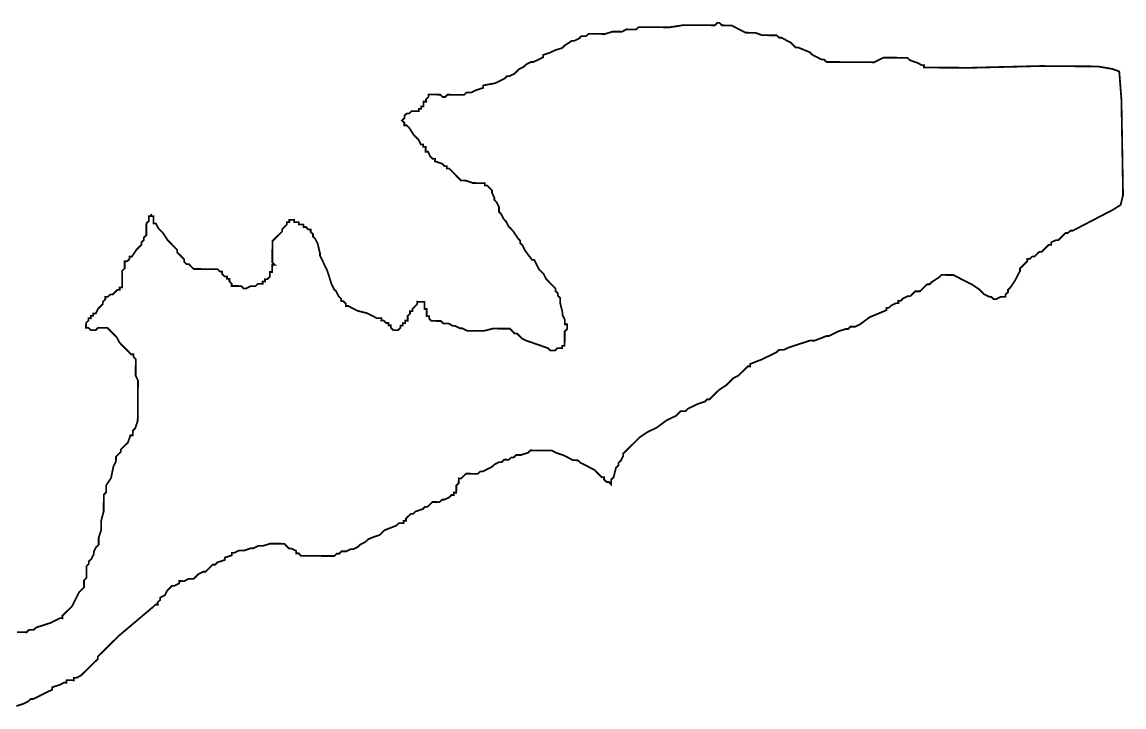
# Model space of a CAD drawing. Header units: metres. Extents: x 290190 to 339802, y 1811045 to 1991312.
# Drawn here: x 323565 to 325430, y 1833420 to 1834579 of the extents above; entities that cross this region are included whole.
import ezdxf

# ---------------------------------------------------------------- set-up
doc = ezdxf.new("R2010")
doc.units = ezdxf.units.M
doc.header["$MEASUREMENT"] = 0
doc.layers.add('HAZARDS LINE', color=1, linetype='Continuous')

msp = doc.modelspace()

# ---------------------------------------------------------------- linework, layer by layer
at = {"layer": 'HAZARDS LINE', "lineweight": 18}
msp.add_lwpolyline([(323555.4, 1833422, 3.02, 3.02, 0), (323567.5, 1833425.9, 3.02, 3.02, 0), (323575.6, 1833429.9, 3.02, 3.02, 0), (323579.7, 1833433.9, 3.02, 3.02, 0), (323583.7, 1833433.9, 3.02, 3.02, 0), (323591.8, 1833437.8, 3.02, 3.02, 0), (323608, 1833445.8, 3.02, 3.02, 0), (323616.1, 1833449.7, 3.02, 3.02, 0), (323616.1, 1833453.8, 3.02, 3.02, 0), (323628.2, 1833457.7, 3.02, 3.02, 0), (323636.3, 1833461.7, 3.02, 3.02, 0), (323640.4, 1833461.6, 3.02, 3.02, 0), (323640.4, 1833465.7, 3.02, 3.02, 0), (323652.5, 1833465.6, 3.02, 3.02, 0), (323652.5, 1833469.6, 3.02, 3.02, 0), (323656.5, 1833469.6, 3.02, 3.02, 0), (323664.6, 1833473.5, 3.02, 3.02, 0), (323668.7, 1833477.5, 3.02, 3.02, 0), (323672.8, 1833481.5, 3.02, 3.02, 0), (323676.8, 1833485.5, 3.02, 3.02, 0), (323680.9, 1833489.5, 3.02, 3.02, 0), (323689, 1833497.5, 3.02, 3.02, 0), (323693.1, 1833501.5, 3.02, 3.02, 0), (323693.1, 1833505.6, 3.02, 3.02, 0), (323701.2, 1833513.6, 3.02, 3.02, 0), (323705.3, 1833517.6, 3.02, 3.02, 0), (323713.4, 1833525.6, 3.02, 3.02, 0), (323721.5, 1833533.6, 3.02, 3.02, 0), (323725.6, 1833537.6, 3.02, 3.02, 0), (323729.7, 1833541.6, 3.02, 3.02, 0), (323786.5, 1833589.5, 3.02, 3.02, 0), (323790.5, 1833593.5, 3.02, 3.02, 0), (323794.6, 1833593.5, 3.02, 3.02, 0), (323794.6, 1833597.5, 3.02, 3.02, 0), (323798.7, 1833601.5, 3.02, 3.02, 0), (323798.7, 1833605.5, 3.02, 3.02, 0), (323806.8, 1833609.5, 3.02, 3.02, 0), (323810.9, 1833617.5, 3.02, 3.02, 0), (323814.9, 1833621.5, 3.02, 3.02, 0), (323819, 1833625.5, 3.02, 3.02, 0), (323823, 1833625.5, 3.02, 3.02, 0), (323831.1, 1833629.5, 3.02, 3.02, 0), (323831.2, 1833633.5, 3.02, 3.02, 0), (323835.2, 1833633.5, 3.02, 3.02, 0), (323839.2, 1833633.4, 3.02, 3.02, 0), (323847.3, 1833637.4, 3.02, 3.02, 0), (323851.4, 1833637.4, 3.02, 3.02, 0), (323855.4, 1833637.3, 3.02, 3.02, 0), (323859.4, 1833641.3, 3.02, 3.02, 0), (323863.5, 1833645.3, 3.02, 3.02, 0), (323871.6, 1833649.3, 3.02, 3.02, 0), (323875.6, 1833649.3, 3.02, 3.02, 0), (323879.7, 1833653.3, 3.02, 3.02, 0), (323887.8, 1833661.3, 3.02, 3.02, 0), (323891.8, 1833661.2, 3.02, 3.02, 0), (323895.9, 1833665.2, 3.02, 3.02, 0), (323908, 1833669.2, 3.02, 3.02, 0), (323908.1, 1833673.2, 3.02, 3.02, 0), (323920.2, 1833677.1, 3.02, 3.02, 0), (323920.2, 1833681.2, 3.02, 3.02, 0), (323924.3, 1833681.1, 3.02, 3.02, 0), (323932.3, 1833685.1, 3.02, 3.02, 0), (323940.4, 1833685, 3.02, 3.02, 0), (323952.5, 1833689, 3.02, 3.02, 0), (323956.6, 1833688.9, 3.02, 3.02, 0), (323964.7, 1833692.9, 3.02, 3.02, 0), (323968.7, 1833692.9, 3.02, 3.02, 0), (323972.7, 1833692.9, 3.02, 3.02, 0), (323984.8, 1833696.8, 3.02, 3.02, 0), (323988.9, 1833696.8, 3.02, 3.02, 0), (323992.9, 1833696.7, 3.02, 3.02, 0), (323996.9, 1833696.7, 3.02, 3.02, 0), (324001, 1833696.7, 3.02, 3.02, 0), (324005, 1833696.6, 3.02, 3.02, 0), (324009, 1833696.6, 3.02, 3.02, 0), (324013, 1833692.5, 3.02, 3.02, 0), (324017, 1833688.5, 3.02, 3.02, 0), (324021.1, 1833688.4, 3.02, 3.02, 0), (324029.1, 1833684.3, 3.02, 3.02, 0), (324029.1, 1833680.3, 3.02, 3.02, 0), (324033.1, 1833680.3, 3.02, 3.02, 0), (324037.1, 1833676.2, 3.02, 3.02, 0), (324041.1, 1833676.2, 3.02, 3.02, 0), (324045.1, 1833676.2, 3.02, 3.02, 0), (324053.2, 1833676.1, 3.02, 3.02, 0), (324065.3, 1833676, 3.02, 3.02, 0), (324069.3, 1833676, 3.02, 3.02, 0), (324081.4, 1833675.9, 3.02, 3.02, 0), (324093.5, 1833675.8, 3.02, 3.02, 0), (324097.6, 1833679.8, 3.02, 3.02, 0), (324101.6, 1833679.7, 3.02, 3.02, 0), (324105.7, 1833683.7, 3.02, 3.02, 0), (324113.7, 1833683.7, 3.02, 3.02, 0), (324121.8, 1833687.6, 3.02, 3.02, 0), (324125.9, 1833687.6, 3.02, 3.02, 0), (324133.9, 1833691.6, 3.02, 3.02, 0), (324138, 1833695.6, 3.02, 3.02, 0), (324146.1, 1833699.6, 3.02, 3.02, 0), (324150.2, 1833703.6, 3.02, 3.02, 0), (324158.3, 1833707.5, 3.02, 3.02, 0), (324170.4, 1833711.5, 3.02, 3.02, 0), (324178.5, 1833719.5, 3.02, 3.02, 0), (324198.7, 1833727.4, 3.02, 3.02, 0), (324202.8, 1833731.4, 3.02, 3.02, 0), (324210.8, 1833731.3, 3.02, 3.02, 0), (324210.9, 1833735.3, 3.02, 3.02, 0), (324214.9, 1833735.3, 3.02, 3.02, 0), (324214.9, 1833739.3, 3.02, 3.02, 0), (324219, 1833743.3, 3.02, 3.02, 0), (324223.1, 1833747.3, 3.02, 3.02, 0), (324227.1, 1833747.3, 3.02, 3.02, 0), (324231.2, 1833751.3, 3.02, 3.02, 0), (324243.3, 1833755.2, 3.02, 3.02, 0), (324247.3, 1833759.2, 3.02, 3.02, 0), (324251.4, 1833759.2, 3.02, 3.02, 0), (324259.5, 1833767.2, 3.02, 3.02, 0), (324263.5, 1833767.2, 3.02, 3.02, 0), (324271.6, 1833767.1, 3.02, 3.02, 0), (324275.7, 1833771.1, 3.02, 3.02, 0), (324279.7, 1833771.1, 3.02, 3.02, 0), (324287.8, 1833775, 3.02, 3.02, 0), (324291.8, 1833779, 3.02, 3.02, 0), (324295.9, 1833779, 3.02, 3.02, 0), (324295.9, 1833783, 3.02, 3.02, 0), (324299.9, 1833783, 3.02, 3.02, 0), (324300, 1833787, 3.02, 3.02, 0), (324300, 1833791.1, 3.02, 3.02, 0), (324300, 1833795.1, 3.02, 3.02, 0), (324304.1, 1833799.1, 3.02, 3.02, 0), (324304.1, 1833803.1, 3.02, 3.02, 0), (324304.2, 1833807.2, 3.02, 3.02, 0), (324308.2, 1833807.1, 3.02, 3.02, 0), (324312.3, 1833811.1, 3.02, 3.02, 0), (324316.3, 1833815.1, 3.02, 3.02, 0), (324320.3, 1833815.1, 3.02, 3.02, 0), (324324.4, 1833815.1, 3.02, 3.02, 0), (324328.4, 1833815, 3.02, 3.02, 0), (324332.4, 1833815, 3.02, 3.02, 0), (324336.5, 1833815, 3.02, 3.02, 0), (324340.5, 1833819, 3.02, 3.02, 0), (324344.6, 1833818.9, 3.02, 3.02, 0), (324360.7, 1833826.9, 3.02, 3.02, 0), (324364.8, 1833830.9, 3.02, 3.02, 0), (324372.9, 1833834.8, 3.02, 3.02, 0), (324376.9, 1833834.8, 3.02, 3.02, 0), (324381, 1833838.8, 3.02, 3.02, 0), (324385, 1833838.8, 3.02, 3.02, 0), (324389.1, 1833838.7, 3.02, 3.02, 0), (324393.1, 1833842.7, 3.02, 3.02, 0), (324397.2, 1833842.7, 3.02, 3.02, 0), (324401.2, 1833846.7, 3.02, 3.02, 0), (324409.3, 1833846.7, 3.02, 3.02, 0), (324421.4, 1833850.6, 3.02, 3.02, 0), (324425.5, 1833854.6, 3.02, 3.02, 0), (324433.5, 1833854.5, 3.02, 3.02, 0), (324437.6, 1833854.5, 3.02, 3.02, 0), (324441.6, 1833854.5, 3.02, 3.02, 0), (324449.6, 1833854.4, 3.02, 3.02, 0), (324457.7, 1833854.3, 3.02, 3.02, 0), (324461.7, 1833854.3, 3.02, 3.02, 0), (324469.8, 1833850.2, 3.02, 3.02, 0), (324481.8, 1833846.1, 3.02, 3.02, 0), (324489.9, 1833842, 3.02, 3.02, 0), (324497.9, 1833837.9, 3.02, 3.02, 0), (324506, 1833837.8, 3.02, 3.02, 0), (324509.9, 1833833.8, 3.02, 3.02, 0), (324518, 1833829.7, 3.02, 3.02, 0), (324526, 1833825.6, 3.02, 3.02, 0), (324534, 1833821.5, 3.02, 3.02, 0), (324546, 1833809.3, 3.02, 3.02, 0), (324550.1, 1833809.3, 3.02, 3.02, 0), (324550, 1833805.2, 3.02, 3.02, 0), (324554, 1833801.2, 3.02, 3.02, 0), (324558.1, 1833801.1, 3.02, 3.02, 0), (324562.1, 1833797.1, 3.02, 3.02, 0), (324562.1, 1833801.1, 3.02, 3.02, 0), (324562.1, 1833805.1, 3.02, 3.02, 0), (324566.2, 1833809.1, 3.02, 3.02, 0), (324570.3, 1833825.2, 3.02, 3.02, 0), (324574.4, 1833829.2, 3.02, 3.02, 0), (324574.4, 1833833.3, 3.02, 3.02, 0), (324578.5, 1833837.3, 3.02, 3.02, 0), (324582.6, 1833845.3, 3.02, 3.02, 0), (324582.6, 1833849.3, 3.02, 3.02, 0), (324598.9, 1833865.3, 3.02, 3.02, 0), (324602.9, 1833869.3, 3.02, 3.02, 0), (324611.1, 1833877.3, 3.02, 3.02, 0), (324623.2, 1833885.3, 3.02, 3.02, 0), (324639.4, 1833893.2, 3.02, 3.02, 0), (324655.6, 1833905.2, 3.02, 3.02, 0), (324671.8, 1833913.1, 3.02, 3.02, 0), (324679.9, 1833921.1, 3.02, 3.02, 0), (324688, 1833921.1, 3.02, 3.02, 0), (324692.1, 1833925.1, 3.02, 3.02, 0), (324700.2, 1833929, 3.02, 3.02, 0), (324708.3, 1833933, 3.02, 3.02, 0), (324720.4, 1833936.9, 3.02, 3.02, 0), (324724.4, 1833940.9, 3.02, 3.02, 0), (324728.5, 1833940.9, 3.02, 3.02, 0), (324732.5, 1833944.9, 3.02, 3.02, 0), (324736.6, 1833948.9, 3.02, 3.02, 0), (324744.7, 1833956.9, 3.02, 3.02, 0), (324756.9, 1833964.9, 3.02, 3.02, 0), (324769.1, 1833976.9, 3.02, 3.02, 0), (324777.2, 1833980.8, 3.02, 3.02, 0), (324785.3, 1833988.8, 3.02, 3.02, 0), (324789.3, 1833992.8, 3.02, 3.02, 0), (324793.4, 1833996.8, 3.02, 3.02, 0), (324797.4, 1833996.8, 3.02, 3.02, 0), (324797.5, 1834000.8, 3.02, 3.02, 0), (324817.7, 1834008.7, 3.02, 3.02, 0), (324825.8, 1834012.7, 3.02, 3.02, 0), (324842, 1834020.6, 3.02, 3.02, 0), (324846, 1834024.6, 3.02, 3.02, 0), (324854.1, 1834024.6, 3.02, 3.02, 0), (324862.2, 1834028.5, 3.02, 3.02, 0), (324874.3, 1834032.5, 3.02, 3.02, 0), (324886.4, 1834036.4, 3.02, 3.02, 0), (324898.6, 1834040.4, 3.02, 3.02, 0), (324902.6, 1834040.3, 3.02, 3.02, 0), (324906.6, 1834040.3, 3.02, 3.02, 0), (324926.8, 1834048.2, 3.02, 3.02, 0), (324930.9, 1834048.2, 3.02, 3.02, 0), (324939, 1834052.1, 3.02, 3.02, 0), (324947, 1834056.1, 3.02, 3.02, 0), (324959.2, 1834060, 3.02, 3.02, 0), (324963.2, 1834060, 3.02, 3.02, 0), (324967.3, 1834064, 3.02, 3.02, 0), (324975.3, 1834063.9, 3.02, 3.02, 0), (324983.4, 1834067.9, 3.02, 3.02, 0), (324999.6, 1834079.9, 3.02, 3.02, 0), (325027.9, 1834091.7, 3.02, 3.02, 0), (325028, 1834095.8, 3.02, 3.02, 0), (325032, 1834095.7, 3.02, 3.02, 0), (325036.1, 1834099.7, 3.02, 3.02, 0), (325044.2, 1834103.7, 3.02, 3.02, 0), (325048.2, 1834103.7, 3.02, 3.02, 0), (325048.2, 1834107.7, 3.02, 3.02, 0), (325052.3, 1834107.7, 3.02, 3.02, 0), (325056.3, 1834111.7, 3.02, 3.02, 0), (325064.4, 1834115.6, 3.02, 3.02, 0), (325068.4, 1834115.6, 3.02, 3.02, 0), (325072.5, 1834119.6, 3.02, 3.02, 0), (325076.6, 1834123.6, 3.02, 3.02, 0), (325080.6, 1834123.6, 3.02, 3.02, 0), (325084.6, 1834123.6, 3.02, 3.02, 0), (325088.7, 1834127.6, 3.02, 3.02, 0), (325092.8, 1834131.6, 3.02, 3.02, 0), (325096.8, 1834135.6, 3.02, 3.02, 0), (325100.9, 1834135.5, 3.02, 3.02, 0), (325104.9, 1834139.5, 3.02, 3.02, 0), (325117.1, 1834147.5, 3.02, 3.02, 0), (325121.1, 1834151.5, 3.02, 3.02, 0), (325125.2, 1834151.5, 3.02, 3.02, 0), (325129.2, 1834151.4, 3.02, 3.02, 0), (325133.2, 1834151.4, 3.02, 3.02, 0), (325141.3, 1834151.3, 3.02, 3.02, 0), (325149.3, 1834147.2, 3.02, 3.02, 0), (325157.3, 1834143.1, 3.02, 3.02, 0), (325165.4, 1834139, 3.02, 3.02, 0), (325173.4, 1834134.9, 3.02, 3.02, 0), (325185.4, 1834126.8, 3.02, 3.02, 0), (325193.4, 1834118.7, 3.02, 3.02, 0), (325201.5, 1834114.6, 3.02, 3.02, 0), (325205.5, 1834114.5, 3.02, 3.02, 0), (325209.5, 1834110.5, 3.02, 3.02, 0), (325213.5, 1834110.4, 3.02, 3.02, 0), (325221.6, 1834114.4, 3.02, 3.02, 0), (325225.6, 1834114.4, 3.02, 3.02, 0), (325229.7, 1834114.3, 3.02, 3.02, 0), (325229.7, 1834118.4, 3.02, 3.02, 0), (325233.8, 1834122.4, 3.02, 3.02, 0), (325233.8, 1834126.4, 3.02, 3.02, 0), (325237.9, 1834130.4, 3.02, 3.02, 0), (325246, 1834142.4, 3.02, 3.02, 0), (325254.2, 1834158.5, 3.02, 3.02, 0), (325254.2, 1834162.5, 3.02, 3.02, 0), (325258.3, 1834166.5, 3.02, 3.02, 0), (325262.4, 1834170.5, 3.02, 3.02, 0), (325266.4, 1834174.5, 3.02, 3.02, 0), (325266.5, 1834178.6, 3.02, 3.02, 0), (325270.5, 1834178.5, 3.02, 3.02, 0), (325274.6, 1834182.5, 3.02, 3.02, 0), (325278.6, 1834182.5, 3.02, 3.02, 0), (325282.6, 1834186.5, 3.02, 3.02, 0), (325286.7, 1834190.5, 3.02, 3.02, 0), (325290.7, 1834190.5, 3.02, 3.02, 0), (325294.8, 1834194.5, 3.02, 3.02, 0), (325298.9, 1834198.5, 3.02, 3.02, 0), (325302.9, 1834202.5, 3.02, 3.02, 0), (325307, 1834202.4, 3.02, 3.02, 0), (325307, 1834206.5, 3.02, 3.02, 0), (325315.1, 1834210.4, 3.02, 3.02, 0), (325319.1, 1834210.4, 3.02, 3.02, 0), (325323.2, 1834214.4, 3.02, 3.02, 0), (325327.2, 1834218.4, 3.02, 3.02, 0), (325331.3, 1834222.4, 3.02, 3.02, 0), (325335.3, 1834222.4, 3.02, 3.02, 0), (325339.4, 1834226.4, 3.02, 3.02, 0), (325343.4, 1834226.3, 3.02, 3.02, 0), (325412.2, 1834262.1, 3.02, 3.02, 0), (325424.4, 1834270, 3.02, 3.02, 0), (325428.5, 1834286.1, 3.02, 3.02, 0), (325425.8, 1834447.4, 3.02, 3.02, 0), (325422.1, 1834495.8, 3.02, 3.02, 0), (325410.1, 1834500, 3.02, 3.02, 0), (325385.9, 1834504.2, 3.02, 3.02, 0), (325289.2, 1834504.9, 3.02, 3.02, 0), (325168.2, 1834501.9, 3.02, 3.02, 0), (325164.2, 1834501.9, 3.02, 3.02, 0), (325160.2, 1834501.9, 3.02, 3.02, 0), (325144, 1834502.1, 3.02, 3.02, 0), (325136, 1834502.1, 3.02, 3.02, 0), (325132, 1834502.2, 3.02, 3.02, 0), (325119.9, 1834502.2, 3.02, 3.02, 0), (325107.8, 1834502.3, 3.02, 3.02, 0), (325103.7, 1834502.4, 3.02, 3.02, 0), (325099.7, 1834502.4, 3.02, 3.02, 0), (325095.7, 1834502.4, 3.02, 3.02, 0), (325091.6, 1834502.5, 3.02, 3.02, 0), (325091.7, 1834506.5, 3.02, 3.02, 0), (325087.6, 1834506.5, 3.02, 3.02, 0), (325079.6, 1834510.6, 3.02, 3.02, 0), (325067.6, 1834514.8, 3.02, 3.02, 0), (325063.6, 1834518.8, 3.02, 3.02, 0), (325059.5, 1834518.9, 3.02, 3.02, 0), (325055.5, 1834518.9, 3.02, 3.02, 0), (325051.5, 1834518.9, 3.02, 3.02, 0), (325047.4, 1834518.9, 3.02, 3.02, 0), (325043.4, 1834519, 3.02, 3.02, 0), (325039.4, 1834519, 3.02, 3.02, 0), (325031.3, 1834519.1, 3.02, 3.02, 0), (325023.2, 1834519.1, 3.02, 3.02, 0), (325007.1, 1834511.2, 3.02, 3.02, 0), (324999, 1834511.3, 3.02, 3.02, 0), (324990.9, 1834511.3, 3.02, 3.02, 0), (324982.9, 1834511.4, 3.02, 3.02, 0), (324978.8, 1834511.4, 3.02, 3.02, 0), (324974.8, 1834511.5, 3.02, 3.02, 0), (324962.7, 1834511.5, 3.02, 3.02, 0), (324958.7, 1834511.6, 3.02, 3.02, 0), (324954.7, 1834511.6, 3.02, 3.02, 0), (324950.6, 1834511.6, 3.02, 3.02, 0), (324946.6, 1834511.7, 3.02, 3.02, 0), (324942.6, 1834511.7, 3.02, 3.02, 0), (324938.5, 1834511.7, 3.02, 3.02, 0), (324934.5, 1834511.8, 3.02, 3.02, 0), (324930.5, 1834511.8, 3.02, 3.02, 0), (324926.4, 1834511.8, 3.02, 3.02, 0), (324922.4, 1834515.9, 3.02, 3.02, 0), (324918.4, 1834515.9, 3.02, 3.02, 0), (324902.4, 1834524.1, 3.02, 3.02, 0), (324898.4, 1834528.2, 3.02, 3.02, 0), (324878.3, 1834536.4, 3.02, 3.02, 0), (324874.2, 1834536.4, 3.02, 3.02, 0), (324870.2, 1834540.5, 3.02, 3.02, 0), (324866.2, 1834544.6, 3.02, 3.02, 0), (324850.2, 1834552.8, 3.02, 3.02, 0), (324846.2, 1834552.8, 3.02, 3.02, 0), (324842.2, 1834556.8, 3.02, 3.02, 0), (324838.1, 1834556.9, 3.02, 3.02, 0), (324830.1, 1834556.9, 3.02, 3.02, 0), (324826, 1834557, 3.02, 3.02, 0), (324818, 1834557, 3.02, 3.02, 0), (324805.9, 1834561.2, 3.02, 3.02, 0), (324797.8, 1834561.2, 3.02, 3.02, 0), (324789.8, 1834561.3, 3.02, 3.02, 0), (324781.8, 1834565.4, 3.02, 3.02, 0), (324765.7, 1834573.6, 3.02, 3.02, 0), (324761.7, 1834573.6, 3.02, 3.02, 0), (324757.6, 1834573.6, 3.02, 3.02, 0), (324749.6, 1834573.7, 3.02, 3.02, 0), (324745.6, 1834577.8, 3.02, 3.02, 0), (324741.5, 1834577.8, 3.02, 3.02, 0), (324737.5, 1834573.8, 3.02, 3.02, 0), (324733.4, 1834573.8, 3.02, 3.02, 0), (324729.4, 1834573.9, 3.02, 3.02, 0), (324725.4, 1834573.9, 3.02, 3.02, 0), (324721.4, 1834573.9, 3.02, 3.02, 0), (324713.3, 1834574, 3.02, 3.02, 0), (324709.3, 1834574, 3.02, 3.02, 0), (324705.2, 1834574.1, 3.02, 3.02, 0), (324701.2, 1834574.1, 3.02, 3.02, 0), (324697.2, 1834574.1, 3.02, 3.02, 0), (324689.1, 1834574.2, 3.02, 3.02, 0), (324685.1, 1834574.2, 3.02, 3.02, 0), (324660.9, 1834570.4, 3.02, 3.02, 0), (324656.8, 1834570.4, 3.02, 3.02, 0), (324636.7, 1834570.6, 3.02, 3.02, 0), (324628.6, 1834570.6, 3.02, 3.02, 0), (324624.6, 1834570.7, 3.02, 3.02, 0), (324612.5, 1834570.7, 3.02, 3.02, 0), (324608.5, 1834570.8, 3.02, 3.02, 0), (324604.4, 1834566.8, 3.02, 3.02, 0), (324600.4, 1834566.8, 3.02, 3.02, 0), (324588.3, 1834566.9, 3.02, 3.02, 0), (324580.2, 1834562.9, 3.02, 3.02, 0), (324576.2, 1834563, 3.02, 3.02, 0), (324572.1, 1834563, 3.02, 3.02, 0), (324564.1, 1834563.1, 3.02, 3.02, 0), (324551.9, 1834559.1, 3.02, 3.02, 0), (324543.9, 1834559.2, 3.02, 3.02, 0), (324535.8, 1834559.3, 3.02, 3.02, 0), (324531.8, 1834559.3, 3.02, 3.02, 0), (324523.7, 1834559.4, 3.02, 3.02, 0), (324519.7, 1834555.4, 3.02, 3.02, 0), (324515.6, 1834555.4, 3.02, 3.02, 0), (324511.6, 1834555.4, 3.02, 3.02, 0), (324507.5, 1834551.4, 3.02, 3.02, 0), (324499.4, 1834547.4, 3.02, 3.02, 0), (324495.4, 1834547.5, 3.02, 3.02, 0), (324483.3, 1834539.5, 3.02, 3.02, 0), (324479.2, 1834535.5, 3.02, 3.02, 0), (324467.1, 1834531.6, 3.02, 3.02, 0), (324459, 1834527.6, 3.02, 3.02, 0), (324446.9, 1834523.7, 3.02, 3.02, 0), (324446.8, 1834519.6, 3.02, 3.02, 0), (324438.7, 1834515.7, 3.02, 3.02, 0), (324430.6, 1834511.7, 3.02, 3.02, 0), (324426.6, 1834511.7, 3.02, 3.02, 0), (324418.5, 1834507.8, 3.02, 3.02, 0), (324414.4, 1834503.8, 3.02, 3.02, 0), (324406.4, 1834499.8, 3.02, 3.02, 0), (324402.3, 1834495.8, 3.02, 3.02, 0), (324398.2, 1834491.8, 3.02, 3.02, 0), (324390.1, 1834487.8, 3.02, 3.02, 0), (324386.1, 1834487.9, 3.02, 3.02, 0), (324382, 1834483.9, 3.02, 3.02, 0), (324365.9, 1834475.9, 3.02, 3.02, 0), (324345.7, 1834472.1, 3.02, 3.02, 0), (324345.6, 1834468, 3.02, 3.02, 0), (324333.5, 1834464.1, 3.02, 3.02, 0), (324325.4, 1834460.1, 3.02, 3.02, 0), (324317.4, 1834460.2, 3.02, 3.02, 0), (324313.3, 1834456.2, 3.02, 3.02, 0), (324305.2, 1834456.2, 3.02, 3.02, 0), (324297.2, 1834456.3, 3.02, 3.02, 0), (324293.1, 1834456.3, 3.02, 3.02, 0), (324285.1, 1834456.4, 3.02, 3.02, 0), (324281, 1834452.4, 3.02, 3.02, 0), (324277, 1834452.4, 3.02, 3.02, 0), (324273, 1834456.5, 3.02, 3.02, 0), (324269, 1834456.5, 3.02, 3.02, 0), (324264.9, 1834456.6, 3.02, 3.02, 0), (324256.9, 1834456.6, 3.02, 3.02, 0), (324252.8, 1834456.7, 3.02, 3.02, 0), (324252.8, 1834452.6, 3.02, 3.02, 0), (324248.7, 1834448.6, 3.02, 3.02, 0), (324248.7, 1834444.6, 3.02, 3.02, 0), (324244.7, 1834444.6, 3.02, 3.02, 0), (324244.6, 1834440.6, 3.02, 3.02, 0), (324244.6, 1834436.6, 3.02, 3.02, 0), (324240.6, 1834436.6, 3.02, 3.02, 0), (324240.6, 1834432.6, 3.02, 3.02, 0), (324236.5, 1834432.6, 3.02, 3.02, 0), (324236.5, 1834428.6, 3.02, 3.02, 0), (324232.5, 1834428.6, 3.02, 3.02, 0), (324228.4, 1834428.6, 3.02, 3.02, 0), (324224.4, 1834428.7, 3.02, 3.02, 0), (324220.3, 1834424.7, 3.02, 3.02, 0), (324216.3, 1834424.7, 3.02, 3.02, 0), (324212.2, 1834420.7, 3.02, 3.02, 0), (324212.2, 1834416.7, 3.02, 3.02, 0), (324208.1, 1834412.7, 3.02, 3.02, 0), (324212.1, 1834408.6, 3.02, 3.02, 0), (324212.1, 1834404.6, 3.02, 3.02, 0), (324216.1, 1834404.5, 3.02, 3.02, 0), (324220.1, 1834400.5, 3.02, 3.02, 0), (324228.1, 1834388.3, 3.02, 3.02, 0), (324232.1, 1834384.3, 3.02, 3.02, 0), (324236.1, 1834380.2, 3.02, 3.02, 0), (324240.1, 1834372.1, 3.02, 3.02, 0), (324244.1, 1834372.1, 3.02, 3.02, 0), (324244.1, 1834368, 3.02, 3.02, 0), (324248.1, 1834368, 3.02, 3.02, 0), (324248.1, 1834364, 3.02, 3.02, 0), (324248, 1834359.9, 3.02, 3.02, 0), (324252.1, 1834359.9, 3.02, 3.02, 0), (324256, 1834351.8, 3.02, 3.02, 0), (324260, 1834347.7, 3.02, 3.02, 0), (324264.1, 1834347.7, 3.02, 3.02, 0), (324264, 1834343.7, 3.02, 3.02, 0), (324276.1, 1834339.6, 3.02, 3.02, 0), (324280.1, 1834335.5, 3.02, 3.02, 0), (324284.1, 1834335.5, 3.02, 3.02, 0), (324284.1, 1834331.4, 3.02, 3.02, 0), (324288.1, 1834331.4, 3.02, 3.02, 0), (324296.1, 1834323.3, 3.02, 3.02, 0), (324300.1, 1834319.2, 3.02, 3.02, 0), (324304.1, 1834315.1, 3.02, 3.02, 0), (324308.1, 1834311.1, 3.02, 3.02, 0), (324312.2, 1834311.1, 3.02, 3.02, 0), (324316.2, 1834311, 3.02, 3.02, 0), (324328.2, 1834306.9, 3.02, 3.02, 0), (324332.3, 1834306.9, 3.02, 3.02, 0), (324340.3, 1834306.8, 3.02, 3.02, 0), (324344.4, 1834306.8, 3.02, 3.02, 0), (324348.4, 1834306.7, 3.02, 3.02, 0), (324348.4, 1834302.7, 3.02, 3.02, 0), (324352.4, 1834302.7, 3.02, 3.02, 0), (324356.4, 1834298.6, 3.02, 3.02, 0), (324360.4, 1834294.5, 3.02, 3.02, 0), (324360.4, 1834290.5, 3.02, 3.02, 0), (324364.3, 1834282.4, 3.02, 3.02, 0), (324364.3, 1834278.4, 3.02, 3.02, 0), (324368.3, 1834274.3, 3.02, 3.02, 0), (324372.3, 1834266.2, 3.02, 3.02, 0), (324372.2, 1834258.2, 3.02, 3.02, 0), (324376.2, 1834254.1, 3.02, 3.02, 0), (324380.2, 1834246, 3.02, 3.02, 0), (324384.2, 1834241.9, 3.02, 3.02, 0), (324388.1, 1834233.9, 3.02, 3.02, 0), (324392.1, 1834229.8, 3.02, 3.02, 0), (324396.1, 1834225.7, 3.02, 3.02, 0), (324404.1, 1834213.6, 3.02, 3.02, 0), (324408.1, 1834209.5, 3.02, 3.02, 0), (324408.1, 1834205.5, 3.02, 3.02, 0), (324412.1, 1834201.4, 3.02, 3.02, 0), (324416, 1834193.3, 3.02, 3.02, 0), (324428, 1834177.1, 3.02, 3.02, 0), (324432, 1834177.1, 3.02, 3.02, 0), (324440, 1834160.9, 3.02, 3.02, 0), (324448, 1834152.8, 3.02, 3.02, 0), (324451.9, 1834144.7, 3.02, 3.02, 0), (324463.9, 1834132.5, 3.02, 3.02, 0), (324467.9, 1834128.4, 3.02, 3.02, 0), (324467.9, 1834124.4, 3.02, 3.02, 0), (324471.9, 1834120.3, 3.02, 3.02, 0), (324471.9, 1834116.3, 3.02, 3.02, 0), (324475.9, 1834112.2, 3.02, 3.02, 0), (324475.8, 1834104.2, 3.02, 3.02, 0), (324479.7, 1834088, 3.02, 3.02, 0), (324479.7, 1834084, 3.02, 3.02, 0), (324483.6, 1834075.9, 3.02, 3.02, 0), (324483.6, 1834071.8, 3.02, 3.02, 0), (324483.6, 1834067.8, 3.02, 3.02, 0), (324487.6, 1834067.8, 3.02, 3.02, 0), (324487.5, 1834059.7, 3.02, 3.02, 0), (324483.5, 1834055.7, 3.02, 3.02, 0), (324483.4, 1834043.6, 3.02, 3.02, 0), (324483.3, 1834035.6, 3.02, 3.02, 0), (324483.3, 1834031.5, 3.02, 3.02, 0), (324479.3, 1834031.6, 3.02, 3.02, 0), (324479.2, 1834027.5, 3.02, 3.02, 0), (324475.2, 1834027.6, 3.02, 3.02, 0), (324471.2, 1834027.6, 3.02, 3.02, 0), (324467.1, 1834023.6, 3.02, 3.02, 0), (324463.1, 1834023.6, 3.02, 3.02, 0), (324459, 1834023.7, 3.02, 3.02, 0), (324455, 1834027.7, 3.02, 3.02, 0), (324443, 1834031.8, 3.02, 3.02, 0), (324430.9, 1834036, 3.02, 3.02, 0), (324418.9, 1834040.1, 3.02, 3.02, 0), (324410.8, 1834044.2, 3.02, 3.02, 0), (324402.8, 1834052.3, 3.02, 3.02, 0), (324398.8, 1834052.3, 3.02, 3.02, 0), (324394.8, 1834056.4, 3.02, 3.02, 0), (324390.8, 1834060.5, 3.02, 3.02, 0), (324386.8, 1834060.5, 3.02, 3.02, 0), (324382.7, 1834060.5, 3.02, 3.02, 0), (324378.7, 1834060.6, 3.02, 3.02, 0), (324370.6, 1834060.6, 3.02, 3.02, 0), (324366.6, 1834060.7, 3.02, 3.02, 0), (324362.6, 1834060.7, 3.02, 3.02, 0), (324346.4, 1834056.8, 3.02, 3.02, 0), (324342.4, 1834056.8, 3.02, 3.02, 0), (324338.4, 1834056.9, 3.02, 3.02, 0), (324334.3, 1834056.9, 3.02, 3.02, 0), (324330.3, 1834056.9, 3.02, 3.02, 0), (324322.2, 1834057, 3.02, 3.02, 0), (324318.2, 1834057, 3.02, 3.02, 0), (324310.2, 1834061.1, 3.02, 3.02, 0), (324306.2, 1834061.1, 3.02, 3.02, 0), (324298.1, 1834065.2, 3.02, 3.02, 0), (324294.1, 1834065.3, 3.02, 3.02, 0), (324286.1, 1834069.4, 3.02, 3.02, 0), (324282, 1834069.4, 3.02, 3.02, 0), (324278, 1834069.4, 3.02, 3.02, 0), (324274, 1834073.5, 3.02, 3.02, 0), (324270, 1834073.5, 3.02, 3.02, 0), (324265.9, 1834073.6, 3.02, 3.02, 0), (324261.9, 1834073.6, 3.02, 3.02, 0), (324257.9, 1834073.6, 3.02, 3.02, 0), (324253.9, 1834077.7, 3.02, 3.02, 0), (324253.9, 1834081.7, 3.02, 3.02, 0), (324249.9, 1834081.7, 3.02, 3.02, 0), (324249.9, 1834089.8, 3.02, 3.02, 0), (324250, 1834093.8, 3.02, 3.02, 0), (324246, 1834093.9, 3.02, 3.02, 0), (324246, 1834097.9, 3.02, 3.02, 0), (324246, 1834101.9, 3.02, 3.02, 0), (324246, 1834106, 3.02, 3.02, 0), (324242, 1834106, 3.02, 3.02, 0), (324238, 1834106, 3.02, 3.02, 0), (324234, 1834106.1, 3.02, 3.02, 0), (324233.9, 1834102, 3.02, 3.02, 0), (324225.8, 1834094, 3.02, 3.02, 0), (324225.8, 1834090, 3.02, 3.02, 0), (324221.7, 1834090, 3.02, 3.02, 0), (324221.7, 1834086, 3.02, 3.02, 0), (324217.6, 1834082, 3.02, 3.02, 0), (324217.6, 1834078, 3.02, 3.02, 0), (324217.6, 1834073.9, 3.02, 3.02, 0), (324213.5, 1834074, 3.02, 3.02, 0), (324213.5, 1834069.9, 3.02, 3.02, 0), (324209.5, 1834070, 3.02, 3.02, 0), (324209.5, 1834065.9, 3.02, 3.02, 0), (324205.4, 1834066, 3.02, 3.02, 0), (324205.4, 1834061.9, 3.02, 3.02, 0), (324201.3, 1834057.9, 3.02, 3.02, 0), (324197.3, 1834058, 3.02, 3.02, 0), (324193.3, 1834058, 3.02, 3.02, 0), (324189.3, 1834062.1, 3.02, 3.02, 0), (324189.3, 1834066.1, 3.02, 3.02, 0), (324185.3, 1834066.1, 3.02, 3.02, 0), (324185.3, 1834070.2, 3.02, 3.02, 0), (324181.3, 1834070.2, 3.02, 3.02, 0), (324177.3, 1834074.2, 3.02, 3.02, 0), (324173.2, 1834074.3, 3.02, 3.02, 0), (324173.3, 1834078.3, 3.02, 3.02, 0), (324169.2, 1834078.3, 3.02, 3.02, 0), (324165.2, 1834078.4, 3.02, 3.02, 0), (324157.2, 1834082.5, 3.02, 3.02, 0), (324149.1, 1834086.6, 3.02, 3.02, 0), (324133.1, 1834090.7, 3.02, 3.02, 0), (324125, 1834094.8, 3.02, 3.02, 0), (324117, 1834098.9, 3.02, 3.02, 0), (324113, 1834098.9, 3.02, 3.02, 0), (324113, 1834103, 3.02, 3.02, 0), (324109, 1834107, 3.02, 3.02, 0), (324105, 1834107.1, 3.02, 3.02, 0), (324105, 1834111.1, 3.02, 3.02, 0), (324101, 1834115.2, 3.02, 3.02, 0), (324097, 1834123.3, 3.02, 3.02, 0), (324093, 1834127.3, 3.02, 3.02, 0), (324089.1, 1834135.4, 3.02, 3.02, 0), (324081.2, 1834159.7, 3.02, 3.02, 0), (324069.3, 1834184, 3.02, 3.02, 0), (324069.3, 1834188, 3.02, 3.02, 0), (324065.4, 1834204.1, 3.02, 3.02, 0), (324061.5, 1834212.2, 3.02, 3.02, 0), (324057.5, 1834216.3, 3.02, 3.02, 0), (324057.5, 1834220.3, 3.02, 3.02, 0), (324053.5, 1834224.4, 3.02, 3.02, 0), (324053.5, 1834228.4, 3.02, 3.02, 0), (324049.5, 1834228.5, 3.02, 3.02, 0), (324045.5, 1834232.5, 3.02, 3.02, 0), (324041.5, 1834232.6, 3.02, 3.02, 0), (324041.5, 1834236.6, 3.02, 3.02, 0), (324037.5, 1834236.6, 3.02, 3.02, 0), (324033.4, 1834236.6, 3.02, 3.02, 0), (324033.5, 1834240.7, 3.02, 3.02, 0), (324029.4, 1834240.7, 3.02, 3.02, 0), (324025.4, 1834240.7, 3.02, 3.02, 0), (324025.4, 1834244.8, 3.02, 3.02, 0), (324021.4, 1834244.8, 3.02, 3.02, 0), (324017.4, 1834244.8, 3.02, 3.02, 0), (324017.3, 1834240.8, 3.02, 3.02, 0), (324013.3, 1834240.8, 3.02, 3.02, 0), (324013.3, 1834236.8, 3.02, 3.02, 0), (324005.2, 1834228.8, 3.02, 3.02, 0), (324005.1, 1834224.8, 3.02, 3.02, 0), (323997, 1834216.8, 3.02, 3.02, 0), (323992.9, 1834212.8, 3.02, 3.02, 0), (323988.9, 1834208.8, 3.02, 3.02, 0), (323988.8, 1834204.7, 3.02, 3.02, 0), (323988.8, 1834200.7, 3.02, 3.02, 0), (323988.7, 1834192.6, 3.02, 3.02, 0), (323988.7, 1834188.6, 3.02, 3.02, 0), (323988.7, 1834184.6, 3.02, 3.02, 0), (323988.6, 1834180.6, 3.02, 3.02, 0), (323988.6, 1834172.5, 3.02, 3.02, 0), (323992.6, 1834168.4, 3.02, 3.02, 0), (323988.6, 1834168.5, 3.02, 3.02, 0), (323988.5, 1834164.4, 3.02, 3.02, 0), (323988.5, 1834160.4, 3.02, 3.02, 0), (323988.5, 1834156.4, 3.02, 3.02, 0), (323984.4, 1834156.4, 3.02, 3.02, 0), (323984.4, 1834152.4, 3.02, 3.02, 0), (323984.4, 1834148.3, 3.02, 3.02, 0), (323980.3, 1834144.3, 3.02, 3.02, 0), (323976.3, 1834144.4, 3.02, 3.02, 0), (323976.2, 1834140.3, 3.02, 3.02, 0), (323972.2, 1834140.4, 3.02, 3.02, 0), (323972.2, 1834136.3, 3.02, 3.02, 0), (323968.1, 1834136.4, 3.02, 3.02, 0), (323964.1, 1834136.4, 3.02, 3.02, 0), (323960.1, 1834132.4, 3.02, 3.02, 0), (323956, 1834132.4, 3.02, 3.02, 0), (323952, 1834132.5, 3.02, 3.02, 0), (323943.9, 1834128.5, 3.02, 3.02, 0), (323939.9, 1834128.5, 3.02, 3.02, 0), (323935.9, 1834132.6, 3.02, 3.02, 0), (323931.8, 1834132.6, 3.02, 3.02, 0), (323927.8, 1834132.7, 3.02, 3.02, 0), (323923.8, 1834132.7, 3.02, 3.02, 0), (323919.7, 1834132.7, 3.02, 3.02, 0), (323919.8, 1834136.7, 3.02, 3.02, 0), (323915.8, 1834140.8, 3.02, 3.02, 0), (323915.8, 1834144.8, 3.02, 3.02, 0), (323911.8, 1834144.9, 3.02, 3.02, 0), (323911.8, 1834148.9, 3.02, 3.02, 0), (323907.8, 1834148.9, 3.02, 3.02, 0), (323903.8, 1834153, 3.02, 3.02, 0), (323903.8, 1834157, 3.02, 3.02, 0), (323899.8, 1834157.1, 3.02, 3.02, 0), (323895.8, 1834161.1, 3.02, 3.02, 0), (323891.8, 1834161.2, 3.02, 3.02, 0), (323887.7, 1834161.2, 3.02, 3.02, 0), (323883.7, 1834161.2, 3.02, 3.02, 0), (323871.6, 1834161.3, 3.02, 3.02, 0), (323867.6, 1834161.4, 3.02, 3.02, 0), (323863.5, 1834161.4, 3.02, 3.02, 0), (323859.5, 1834161.4, 3.02, 3.02, 0), (323855.5, 1834161.4, 3.02, 3.02, 0), (323851.5, 1834165.5, 3.02, 3.02, 0), (323847.5, 1834169.6, 3.02, 3.02, 0), (323843.4, 1834169.6, 3.02, 3.02, 0), (323839.4, 1834173.7, 3.02, 3.02, 0), (323839.5, 1834177.7, 3.02, 3.02, 0), (323835.5, 1834181.8, 3.02, 3.02, 0), (323831.5, 1834185.8, 3.02, 3.02, 0), (323827.5, 1834189.9, 3.02, 3.02, 0), (323827.5, 1834193.9, 3.02, 3.02, 0), (323823.5, 1834198, 3.02, 3.02, 0), (323811.5, 1834210.2, 3.02, 3.02, 0), (323803.6, 1834222.3, 3.02, 3.02, 0), (323795.6, 1834230.5, 3.02, 3.02, 0), (323791.6, 1834238.5, 3.02, 3.02, 0), (323787.6, 1834238.6, 3.02, 3.02, 0), (323787.6, 1834242.6, 3.02, 3.02, 0), (323787.6, 1834246.6, 3.02, 3.02, 0), (323787.6, 1834250.7, 3.02, 3.02, 0), (323783.6, 1834250.7, 3.02, 3.02, 0), (323783.6, 1834254.7, 3.02, 3.02, 0), (323783.6, 1834250.7, 3.02, 3.02, 0), (323779.6, 1834250.7, 3.02, 3.02, 0), (323779.6, 1834246.7, 3.02, 3.02, 0), (323779.5, 1834242.7, 3.02, 3.02, 0), (323775.5, 1834238.7, 3.02, 3.02, 0), (323775.4, 1834234.6, 3.02, 3.02, 0), (323775.4, 1834230.6, 3.02, 3.02, 0), (323775.4, 1834226.6, 3.02, 3.02, 0), (323775.3, 1834222.6, 3.02, 3.02, 0), (323775.3, 1834218.5, 3.02, 3.02, 0), (323771.2, 1834214.5, 3.02, 3.02, 0), (323771.2, 1834210.5, 3.02, 3.02, 0), (323767.1, 1834206.5, 3.02, 3.02, 0), (323767.1, 1834202.5, 3.02, 3.02, 0), (323759, 1834194.5, 3.02, 3.02, 0), (323750.8, 1834182.4, 3.02, 3.02, 0), (323746.8, 1834182.5, 3.02, 3.02, 0), (323746.8, 1834178.4, 3.02, 3.02, 0), (323742.7, 1834174.4, 3.02, 3.02, 0), (323738.7, 1834174.5, 3.02, 3.02, 0), (323738.6, 1834170.4, 3.02, 3.02, 0), (323738.6, 1834166.4, 3.02, 3.02, 0), (323738.6, 1834162.4, 3.02, 3.02, 0), (323734.5, 1834158.4, 3.02, 3.02, 0), (323734.5, 1834150.3, 3.02, 3.02, 0), (323734.4, 1834146.3, 3.02, 3.02, 0), (323734.4, 1834142.2, 3.02, 3.02, 0), (323734.3, 1834134.2, 3.02, 3.02, 0), (323734.3, 1834130.1, 3.02, 3.02, 0), (323730.3, 1834130.2, 3.02, 3.02, 0), (323730.2, 1834126.1, 3.02, 3.02, 0), (323726.2, 1834126.2, 3.02, 3.02, 0), (323722.1, 1834122.2, 3.02, 3.02, 0), (323718.1, 1834118.2, 3.02, 3.02, 0), (323714, 1834118.2, 3.02, 3.02, 0), (323710, 1834114.2, 3.02, 3.02, 0), (323706, 1834114.2, 3.02, 3.02, 0), (323705.9, 1834110.2, 3.02, 3.02, 0), (323701.9, 1834106.2, 3.02, 3.02, 0), (323701.8, 1834102.2, 3.02, 3.02, 0), (323697.8, 1834098.2, 3.02, 3.02, 0), (323693.7, 1834094.2, 3.02, 3.02, 0), (323689.6, 1834086.1, 3.02, 3.02, 0), (323685.6, 1834086.2, 3.02, 3.02, 0), (323685.5, 1834082.1, 3.02, 3.02, 0), (323681.5, 1834082.2, 3.02, 3.02, 0), (323681.5, 1834078.1, 3.02, 3.02, 0), (323677.5, 1834078.2, 3.02, 3.02, 0), (323677.4, 1834074.2, 3.02, 3.02, 0), (323673.4, 1834070.2, 3.02, 3.02, 0), (323673.3, 1834066.1, 3.02, 3.02, 0), (323673.3, 1834062.1, 3.02, 3.02, 0), (323677.3, 1834062.1, 3.02, 3.02, 0), (323681.3, 1834058, 3.02, 3.02, 0), (323685.4, 1834058, 3.02, 3.02, 0), (323689.4, 1834057.9, 3.02, 3.02, 0), (323693.5, 1834061.9, 3.02, 3.02, 0), (323697.5, 1834061.9, 3.02, 3.02, 0), (323701.5, 1834061.9, 3.02, 3.02, 0), (323705.5, 1834061.8, 3.02, 3.02, 0), (323709.6, 1834061.8, 3.02, 3.02, 0), (323713.6, 1834057.7, 3.02, 3.02, 0), (323717.6, 1834053.7, 3.02, 3.02, 0), (323725.6, 1834045.5, 3.02, 3.02, 0), (323729.5, 1834037.5, 3.02, 3.02, 0), (323733.5, 1834033.4, 3.02, 3.02, 0), (323737.5, 1834029.3, 3.02, 3.02, 0), (323741.5, 1834025.3, 3.02, 3.02, 0), (323745.5, 1834021.2, 3.02, 3.02, 0), (323749.5, 1834017.1, 3.02, 3.02, 0), (323753.6, 1834017.1, 3.02, 3.02, 0), (323753.5, 1834013.1, 3.02, 3.02, 0), (323757.5, 1834009, 3.02, 3.02, 0), (323757.5, 1834005, 3.02, 3.02, 0), (323757.4, 1833996.9, 3.02, 3.02, 0), (323757.3, 1833984.8, 3.02, 3.02, 0), (323757.3, 1833980.8, 3.02, 3.02, 0), (323761.3, 1833972.7, 3.02, 3.02, 0), (323761.2, 1833968.7, 3.02, 3.02, 0), (323761.2, 1833964.6, 3.02, 3.02, 0), (323761.1, 1833956.6, 3.02, 3.02, 0), (323761, 1833940.4, 3.02, 3.02, 0), (323760.9, 1833924.3, 3.02, 3.02, 0), (323760.8, 1833916.3, 3.02, 3.02, 0), (323760.8, 1833908.2, 3.02, 3.02, 0), (323760.7, 1833904.2, 3.02, 3.02, 0), (323756.6, 1833892.1, 3.02, 3.02, 0), (323752.5, 1833888.1, 3.02, 3.02, 0), (323752.5, 1833884.1, 3.02, 3.02, 0), (323752.5, 1833880, 3.02, 3.02, 0), (323748.5, 1833880.1, 3.02, 3.02, 0), (323744.3, 1833868, 3.02, 3.02, 0), (323732.1, 1833856, 3.02, 3.02, 0), (323732.1, 1833852, 3.02, 3.02, 0), (323728, 1833848, 3.02, 3.02, 0), (323724, 1833844, 3.02, 3.02, 0), (323723.9, 1833835.9, 3.02, 3.02, 0), (323719.8, 1833827.9, 3.02, 3.02, 0), (323715.6, 1833807.8, 3.02, 3.02, 0), (323707.5, 1833795.7, 3.02, 3.02, 0), (323707.4, 1833783.6, 3.02, 3.02, 0), (323703.3, 1833779.6, 3.02, 3.02, 0), (323703.3, 1833775.6, 3.02, 3.02, 0), (323703.2, 1833759.5, 3.02, 3.02, 0), (323703.1, 1833751.4, 3.02, 3.02, 0), (323698.9, 1833735.3, 3.02, 3.02, 0), (323698.8, 1833719.2, 3.02, 3.02, 0), (323694.7, 1833707.1, 3.02, 3.02, 0), (323694.6, 1833699.1, 3.02, 3.02, 0), (323694.6, 1833695, 3.02, 3.02, 0), (323690.5, 1833691, 3.02, 3.02, 0), (323686.4, 1833683, 3.02, 3.02, 0), (323686.4, 1833679, 3.02, 3.02, 0), (323682.3, 1833670.9, 3.02, 3.02, 0), (323678.2, 1833666.9, 3.02, 3.02, 0), (323678.2, 1833662.9, 3.02, 3.02, 0), (323674.2, 1833658.9, 3.02, 3.02, 0), (323674.1, 1833654.9, 3.02, 3.02, 0), (323674, 1833642.8, 3.02, 3.02, 0), (323674, 1833638.8, 3.02, 3.02, 0), (323669.9, 1833634.8, 3.02, 3.02, 0), (323669.9, 1833630.7, 3.02, 3.02, 0), (323669.9, 1833626.7, 3.02, 3.02, 0), (323669.8, 1833622.7, 3.02, 3.02, 0), (323661.7, 1833614.7, 3.02, 3.02, 0), (323657.6, 1833606.6, 3.02, 3.02, 0), (323649.4, 1833590.6, 3.02, 3.02, 0), (323645.4, 1833586.6, 3.02, 3.02, 0), (323637.2, 1833578.6, 3.02, 3.02, 0), (323633.2, 1833574.6, 3.02, 3.02, 0), (323633.2, 1833570.5, 3.02, 3.02, 0), (323629.1, 1833570.6, 3.02, 3.02, 0), (323621, 1833566.6, 3.02, 3.02, 0), (323612.9, 1833562.6, 3.02, 3.02, 0), (323588.7, 1833554.8, 3.02, 3.02, 0), (323584.6, 1833550.8, 3.02, 3.02, 0), (323576.6, 1833550.8, 3.02, 3.02, 0), (323572.5, 1833546.8, 3.02, 3.02, 0), (323564.4, 1833546.9, 3.02, 3.02, 0), (323556.4, 1833547, 3.02, 3.02, 0)], format="xyseb", dxfattribs=at)

doc.saveas('drawing.dxf')
